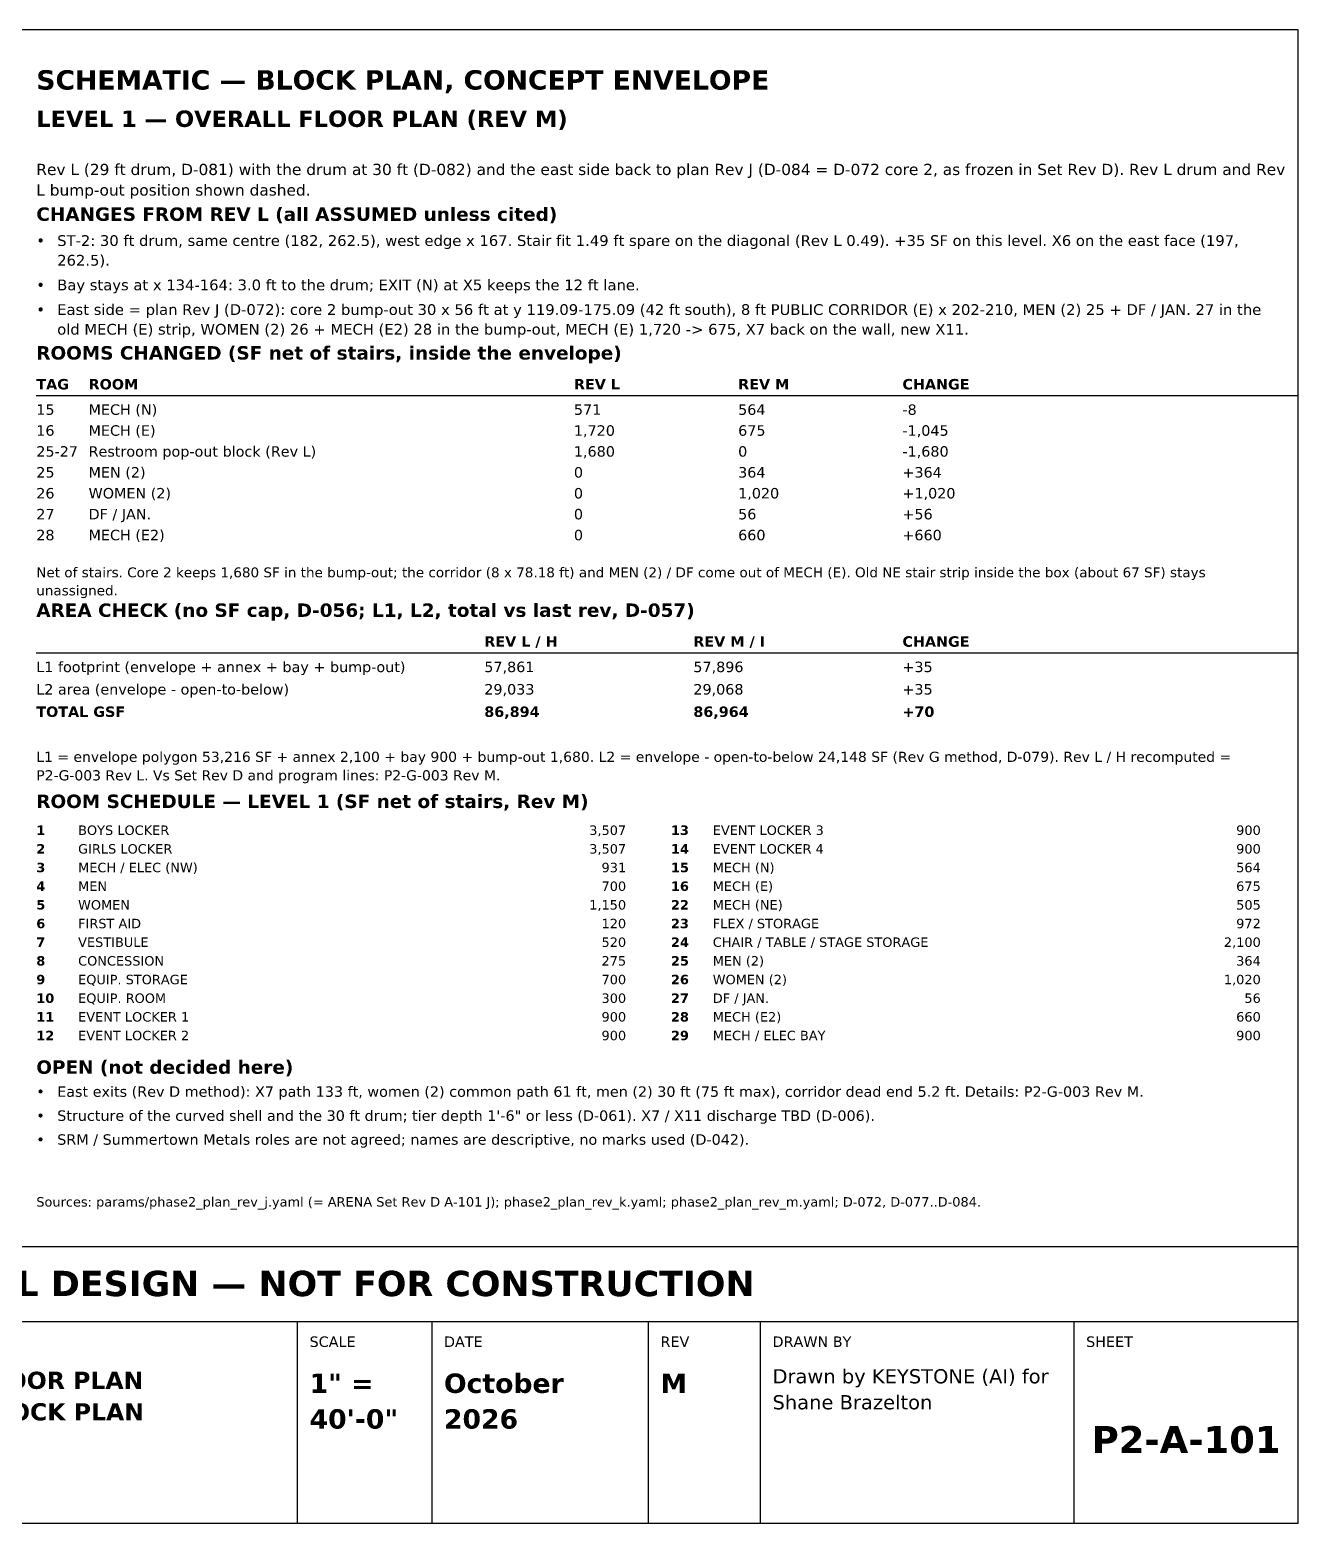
# Model space of a CAD drawing. Header units: inches. Extents: x 0.5 to 16.5, y 0.5 to 10.5.
# Drawn here: x 8.01 to 16.5, y 0.5 to 10.5 of the extents above; entities that cross this region are included whole.
import ezdxf
from ezdxf.enums import TextEntityAlignment as Align

# ---------------------------------------------------------------- set-up
doc = ezdxf.new("R2010")
doc.units = ezdxf.units.IN
doc.header["$MEASUREMENT"] = 0
doc.layers.add('A-ANNO-TEXT', color=7, linetype='Continuous')
doc.layers.add('G-ANNO-TTLB', color=7, linetype='Continuous')
doc.styles.add('KS-BOLD', font='DejaVuSans-Bold.ttf')
doc.styles.add('KS-REG', font='DejaVuSans.ttf')

msp = doc.modelspace()

# ---------------------------------------------------------------- linework, layer by layer
at = {"layer": 'A-ANNO-TEXT'}
for p, q in [((8.05, 8.052), (16.5, 8.052)), ((8.05, 6.329), (16.5, 6.329))]:
    msp.add_line(p, q, dxfattribs=at)
at = {"layer": 'G-ANNO-TTLB'}
for p, q in [((0.5, 1.85), (16.5, 1.85)), ((9.8, 0.5), (9.8, 1.85)), ((10.7, 0.5), (10.7, 1.85)), ((12.15, 0.5), (12.15, 1.85)), ((12.9, 0.5), (12.9, 1.85)), ((15, 0.5), (15, 1.85))]:
    msp.add_line(p, q, dxfattribs=at)
for points in [[(0.5, 0.5), (16.5, 0.5), (16.5, 10.5), (0.5, 10.5)], [(0.5, 1.85), (16.5, 1.85), (16.5, 2.35), (0.5, 2.35)]]:
    msp.add_lwpolyline(points, close=True, dxfattribs=at)

# ---------------------------------------------------------------- texts
at = {"layer": 'A-ANNO-TEXT'}
for s, height, style, p in [('SCHEMATIC — BLOCK PLAN, CONCEPT ENVELOPE', 0.13, 'KS-BOLD', (8.05, 10.1)), ('LEVEL 1 — OVERALL FLOOR PLAN (REV M)', 0.11, 'KS-BOLD', (8.05, 9.85)), ('Rev L (29 ft drum, D-081) with the drum at 30 ft (D-082) and the east side back to plan Rev J (D-084 = D-072 core 2, as frozen in Set Rev D). Rev L drum and Rev', 0.075, 'KS-REG', (8.05, 9.528)), ('L bump-out position shown dashed.', 0.075, 'KS-REG', (8.05, 9.39)), ('CHANGES FROM REV L (all ASSUMED unless cited)', 0.09, 'KS-BOLD', (8.05, 9.221)), ('•', 0.072, 'KS-REG', (8.05, 9.053)), ('ST-2: 30 ft drum, same centre (182, 262.5), west edge x 167. Stair fit 1.49 ft spare on the diagonal (Rev L 0.49). +35 SF on this level. X6 on the east face (197,', 0.072, 'KS-REG', (8.19, 9.053)), ('262.5).', 0.072, 'KS-REG', (8.19, 8.921)), ('•', 0.072, 'KS-REG', (8.05, 8.756)), ('Bay stays at x 134-164: 3.0 ft to the drum; EXIT (N) at X5 keeps the 12 ft lane.', 0.072, 'KS-REG', (8.19, 8.756)), ('•', 0.072, 'KS-REG', (8.05, 8.591)), ('East side = plan Rev J (D-072): core 2 bump-out 30 x 56 ft at y 119.09-175.09 (42 ft south), 8 ft PUBLIC CORRIDOR (E) x 202-210, MEN (2) 25 + DF / JAN. 27 in the', 0.072, 'KS-REG', (8.19, 8.591)), ('old MECH (E) strip, WOMEN (2) 26 + MECH (E2) 28 in the bump-out, MECH (E) 1,720 -> 675, X7 back on the wall, new X11.', 0.072, 'KS-REG', (8.19, 8.459)), ('ROOMS CHANGED (SF net of stairs, inside the envelope)', 0.09, 'KS-BOLD', (8.05, 8.292)), ('TAG', 0.07, 'KS-BOLD', (8.05, 8.092)), ('ROOM', 0.07, 'KS-BOLD', (8.4, 8.092)), ('REV L', 0.07, 'KS-BOLD', (11.65, 8.092)), ('REV M', 0.07, 'KS-BOLD', (12.75, 8.092)), ('CHANGE', 0.07, 'KS-BOLD', (13.85, 8.092)), ('15', 0.07, 'KS-REG', (8.05, 7.922)), ('MECH (N)', 0.07, 'KS-REG', (8.4, 7.922)), ('571', 0.07, 'KS-REG', (11.65, 7.922)), ('564', 0.07, 'KS-REG', (12.75, 7.922)), ('-8', 0.07, 'KS-REG', (13.85, 7.922)), ('16', 0.07, 'KS-REG', (8.05, 7.782)), ('MECH (E)', 0.07, 'KS-REG', (8.4, 7.782)), ('1,720', 0.07, 'KS-REG', (11.65, 7.782)), ('675', 0.07, 'KS-REG', (12.75, 7.782)), ('-1,045', 0.07, 'KS-REG', (13.85, 7.782)), ('25-27', 0.07, 'KS-REG', (8.05, 7.642)), ('Restroom pop-out block (Rev L)', 0.07, 'KS-REG', (8.4, 7.642)), ('1,680', 0.07, 'KS-REG', (11.65, 7.642)), ('0', 0.07, 'KS-REG', (12.75, 7.642)), ('-1,680', 0.07, 'KS-REG', (13.85, 7.642)), ('25', 0.07, 'KS-REG', (8.05, 7.502)), ('MEN (2)', 0.07, 'KS-REG', (8.4, 7.502)), ('0', 0.07, 'KS-REG', (11.65, 7.502)), ('364', 0.07, 'KS-REG', (12.75, 7.502)), ('+364', 0.07, 'KS-REG', (13.85, 7.502)), ('26', 0.07, 'KS-REG', (8.05, 7.362)), ('WOMEN (2)', 0.07, 'KS-REG', (8.4, 7.362)), ('0', 0.07, 'KS-REG', (11.65, 7.362)), ('1,020', 0.07, 'KS-REG', (12.75, 7.362)), ('+1,020', 0.07, 'KS-REG', (13.85, 7.362)), ('27', 0.07, 'KS-REG', (8.05, 7.222)), ('DF / JAN.', 0.07, 'KS-REG', (8.4, 7.222)), ('0', 0.07, 'KS-REG', (11.65, 7.222)), ('56', 0.07, 'KS-REG', (12.75, 7.222)), ('+56', 0.07, 'KS-REG', (13.85, 7.222)), ('28', 0.07, 'KS-REG', (8.05, 7.082)), ('MECH (E2)', 0.07, 'KS-REG', (8.4, 7.082)), ('0', 0.07, 'KS-REG', (11.65, 7.082)), ('660', 0.07, 'KS-REG', (12.75, 7.082)), ('+660', 0.07, 'KS-REG', (13.85, 7.082)), ('Net of stairs. Core 2 keeps 1,680 SF in the bump-out; the corridor (8 x 78.18 ft) and MEN (2) / DF come out of MECH (E). Old NE stair strip inside the box (about 67 SF) stays', 0.066, 'KS-REG', (8.05, 6.834)), ('unassigned.', 0.066, 'KS-REG', (8.05, 6.713)), ('AREA CHECK (no SF cap, D-056; L1, L2, total vs last rev, D-057)', 0.09, 'KS-BOLD', (8.05, 6.569)), ('REV L / H', 0.07, 'KS-BOLD', (11.05, 6.369)), ('REV M / I', 0.07, 'KS-BOLD', (12.45, 6.369)), ('CHANGE', 0.07, 'KS-BOLD', (13.85, 6.369)), ('L1 footprint (envelope + annex + bay + bump-out)', 0.07, 'KS-REG', (8.05, 6.199)), ('57,861', 0.07, 'KS-REG', (11.05, 6.199)), ('57,896', 0.07, 'KS-REG', (12.45, 6.199)), ('+35', 0.07, 'KS-REG', (13.85, 6.199)), ('L2 area (envelope - open-to-below)', 0.07, 'KS-REG', (8.05, 6.049)), ('29,033', 0.07, 'KS-REG', (11.05, 6.049)), ('29,068', 0.07, 'KS-REG', (12.45, 6.049)), ('+35', 0.07, 'KS-REG', (13.85, 6.049)), ('TOTAL GSF', 0.07, 'KS-BOLD', (8.05, 5.899)), ('86,894', 0.07, 'KS-BOLD', (11.05, 5.899)), ('86,964', 0.07, 'KS-BOLD', (12.45, 5.899)), ('+70', 0.07, 'KS-BOLD', (13.85, 5.899)), ('L1 = envelope polygon 53,216 SF + annex 2,100 + bay 900 + bump-out 1,680. L2 = envelope - open-to-below 24,148 SF (Rev G method, D-079). Rev L / H recomputed =', 0.068, 'KS-REG', (8.05, 5.598)), ('P2-G-003 Rev L. Vs Set Rev D and program lines: P2-G-003 Rev M.', 0.068, 'KS-REG', (8.05, 5.474)), ('ROOM SCHEDULE — LEVEL 1 (SF net of stairs, Rev M)', 0.09, 'KS-BOLD', (8.05, 5.289)), ('1', 0.063, 'KS-BOLD', (8.05, 5.109)), ('BOYS LOCKER', 0.063, 'KS-REG', (8.33, 5.109)), ('13', 0.063, 'KS-BOLD', (12.3, 5.109)), ('EVENT LOCKER 3', 0.063, 'KS-REG', (12.58, 5.109)), ('2', 0.063, 'KS-BOLD', (8.05, 4.984)), ('GIRLS LOCKER', 0.063, 'KS-REG', (8.33, 4.984)), ('14', 0.063, 'KS-BOLD', (12.3, 4.984)), ('EVENT LOCKER 4', 0.063, 'KS-REG', (12.58, 4.984)), ('3', 0.063, 'KS-BOLD', (8.05, 4.859)), ('MECH / ELEC (NW)', 0.063, 'KS-REG', (8.33, 4.859)), ('15', 0.063, 'KS-BOLD', (12.3, 4.859)), ('MECH (N)', 0.063, 'KS-REG', (12.58, 4.859)), ('4', 0.063, 'KS-BOLD', (8.05, 4.734)), ('MEN', 0.063, 'KS-REG', (8.33, 4.734)), ('16', 0.063, 'KS-BOLD', (12.3, 4.734)), ('MECH (E)', 0.063, 'KS-REG', (12.58, 4.734)), ('5', 0.063, 'KS-BOLD', (8.05, 4.609)), ('WOMEN', 0.063, 'KS-REG', (8.33, 4.609)), ('22', 0.063, 'KS-BOLD', (12.3, 4.609)), ('MECH (NE)', 0.063, 'KS-REG', (12.58, 4.609)), ('6', 0.063, 'KS-BOLD', (8.05, 4.484)), ('FIRST AID', 0.063, 'KS-REG', (8.33, 4.484)), ('23', 0.063, 'KS-BOLD', (12.3, 4.484)), ('FLEX / STORAGE', 0.063, 'KS-REG', (12.58, 4.484)), ('7', 0.063, 'KS-BOLD', (8.05, 4.359)), ('VESTIBULE', 0.063, 'KS-REG', (8.33, 4.359)), ('24', 0.063, 'KS-BOLD', (12.3, 4.359)), ('CHAIR / TABLE / STAGE STORAGE', 0.063, 'KS-REG', (12.58, 4.359)), ('8', 0.063, 'KS-BOLD', (8.05, 4.234)), ('CONCESSION', 0.063, 'KS-REG', (8.33, 4.234)), ('25', 0.063, 'KS-BOLD', (12.3, 4.234)), ('MEN (2)', 0.063, 'KS-REG', (12.58, 4.234)), ('9', 0.063, 'KS-BOLD', (8.05, 4.109)), ('EQUIP. STORAGE', 0.063, 'KS-REG', (8.33, 4.109)), ('26', 0.063, 'KS-BOLD', (12.3, 4.109)), ('WOMEN (2)', 0.063, 'KS-REG', (12.58, 4.109)), ('10', 0.063, 'KS-BOLD', (8.05, 3.984)), ('EQUIP. ROOM', 0.063, 'KS-REG', (8.33, 3.984)), ('27', 0.063, 'KS-BOLD', (12.3, 3.984)), ('DF / JAN.', 0.063, 'KS-REG', (12.58, 3.984)), ('11', 0.063, 'KS-BOLD', (8.05, 3.859)), ('EVENT LOCKER 1', 0.063, 'KS-REG', (8.33, 3.859)), ('28', 0.063, 'KS-BOLD', (12.3, 3.859)), ('MECH (E2)', 0.063, 'KS-REG', (12.58, 3.859)), ('12', 0.063, 'KS-BOLD', (8.05, 3.734)), ('EVENT LOCKER 2', 0.063, 'KS-REG', (8.33, 3.734)), ('29', 0.063, 'KS-BOLD', (12.3, 3.734)), ('MECH / ELEC BAY', 0.063, 'KS-REG', (12.58, 3.734)), ('OPEN (not decided here)', 0.09, 'KS-BOLD', (8.05, 3.509)), ('•', 0.07, 'KS-REG', (8.05, 3.355)), ('East exits (Rev D method): X7 path 133 ft, women (2) common path 61 ft, men (2) 30 ft (75 ft max), corridor dead end 5.2 ft. Details: P2-G-003 Rev M.', 0.07, 'KS-REG', (8.19, 3.355)), ('•', 0.07, 'KS-REG', (8.05, 3.194)), ('Structure of the curved shell and the 30 ft drum; tier depth 1\'-6" or less (D-061). X7 / X11 discharge TBD (D-006).', 0.07, 'KS-REG', (8.19, 3.194)), ('SRM / Summertown Metals roles are not agreed; names are descriptive, no marks used (D-042).', 0.07, 'KS-REG', (8.19, 3.034)), ('•', 0.07, 'KS-REG', (8.05, 3.034)), ('Sources: params/phase2_plan_rev_j.yaml (= ARENA Set Rev D A-101 J); phase2_plan_rev_k.yaml; phase2_plan_rev_m.yaml; D-072, D-077..D-084.', 0.063, 'KS-REG', (8.05, 2.62))]:
    msp.add_text(s, height=height, dxfattribs=dict(at, style=style)).set_placement(p)
at = {"layer": 'A-ANNO-TEXT', "style": 'KS-REG'}
for s, p in [('3,507', (12, 5.109)), ('900', (16.25, 5.109)), ('3,507', (12, 4.984)), ('900', (16.25, 4.984)), ('931', (12, 4.859)), ('564', (16.25, 4.859)), ('700', (12, 4.734)), ('675', (16.25, 4.734)), ('1,150', (12, 4.609)), ('505', (16.25, 4.609)), ('120', (12, 4.484)), ('972', (16.25, 4.484)), ('520', (12, 4.359)), ('2,100', (16.25, 4.359)), ('275', (12, 4.234)), ('364', (16.25, 4.234)), ('700', (12, 4.109)), ('1,020', (16.25, 4.109)), ('300', (12, 3.984)), ('56', (16.25, 3.984)), ('900', (12, 3.859)), ('660', (16.25, 3.859)), ('900', (12, 3.734)), ('900', (16.25, 3.734))]:
    msp.add_text(s, height=0.063, dxfattribs=at).set_placement(p, align=Align.RIGHT)
at = {"layer": 'G-ANNO-TTLB', "style": 'KS-BOLD'}
for s, height, p in [('PRELIMINARY — CONCEPTUAL DESIGN — NOT FOR CONSTRUCTION', 0.17, (8.5, 2.02)), ('P2-A-101', 0.18, (15.75, 0.97))]:
    msp.add_text(s, height=height, dxfattribs=at).set_placement(p, align=Align.CENTER)
at = {"layer": 'G-ANNO-TTLB'}
for s, height, style, p in [('SCALE', 0.07, 'KS-REG', (9.88, 1.68)), ('DATE', 0.07, 'KS-REG', (10.78, 1.68)), ('REV', 0.07, 'KS-REG', (12.23, 1.68)), ('DRAWN BY', 0.07, 'KS-REG', (12.98, 1.68)), ('SHEET', 0.07, 'KS-REG', (15.08, 1.68)), ('OVERALL FLOOR PLAN', 0.115, 'KS-BOLD', (6.78, 1.399)), ('1" =', 0.13, 'KS-BOLD', (9.88, 1.372)), ('October', 0.13, 'KS-BOLD', (10.78, 1.372)), ('M', 0.13, 'KS-BOLD', (12.23, 1.372)), ('Drawn by KEYSTONE (AI) for', 0.095, 'KS-REG', (12.98, 1.436)), ('LEVEL 1 · BLOCK PLAN', 0.115, 'KS-BOLD', (6.78, 1.188)), ('Shane Brazelton', 0.095, 'KS-REG', (12.98, 1.262)), ('40\'-0"', 0.13, 'KS-BOLD', (9.88, 1.133)), ('2026', 0.13, 'KS-BOLD', (10.78, 1.133))]:
    msp.add_text(s, height=height, dxfattribs=dict(at, style=style)).set_placement(p)

doc.saveas('drawing.dxf')
